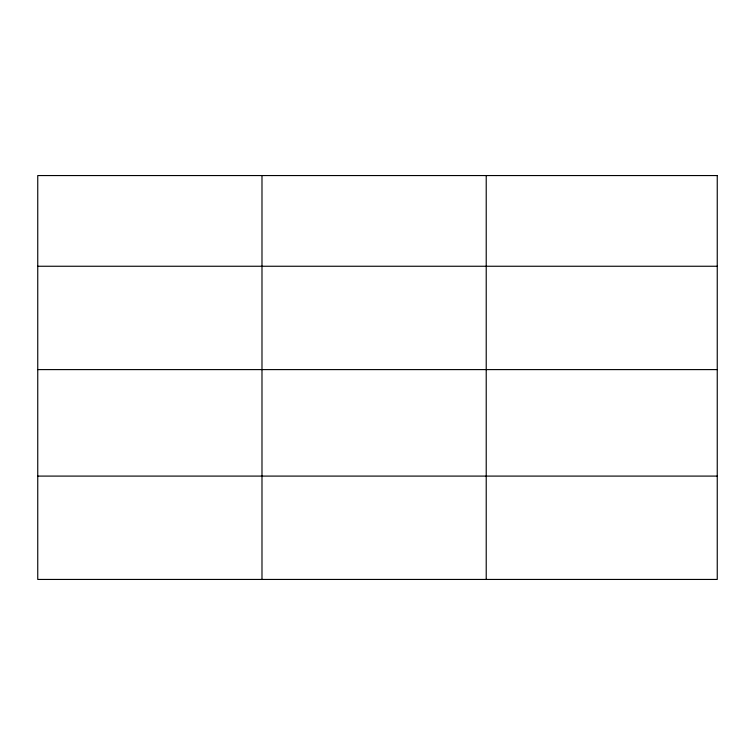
<?xml version="1.0" encoding="UTF-8"?>
<svg xmlns="http://www.w3.org/2000/svg" width="755" height="755" viewBox="0 0 755 755"><rect width="100%" height="100%" fill="white"/><g stroke="black" fill="none" stroke-linecap="round" stroke-linejoin="round"><path stroke-width="1.13" d="M37.75 266.251L717.25 266.251M37.75 369.601L717.25 369.601M37.75 476.094L717.25 476.094M486.22 175.556L486.22 579.444M261.985 175.556L261.985 579.444M717.25 175.556L37.75 175.556L37.75 579.444L717.25 579.444L717.25 175.556"/></g></svg>
